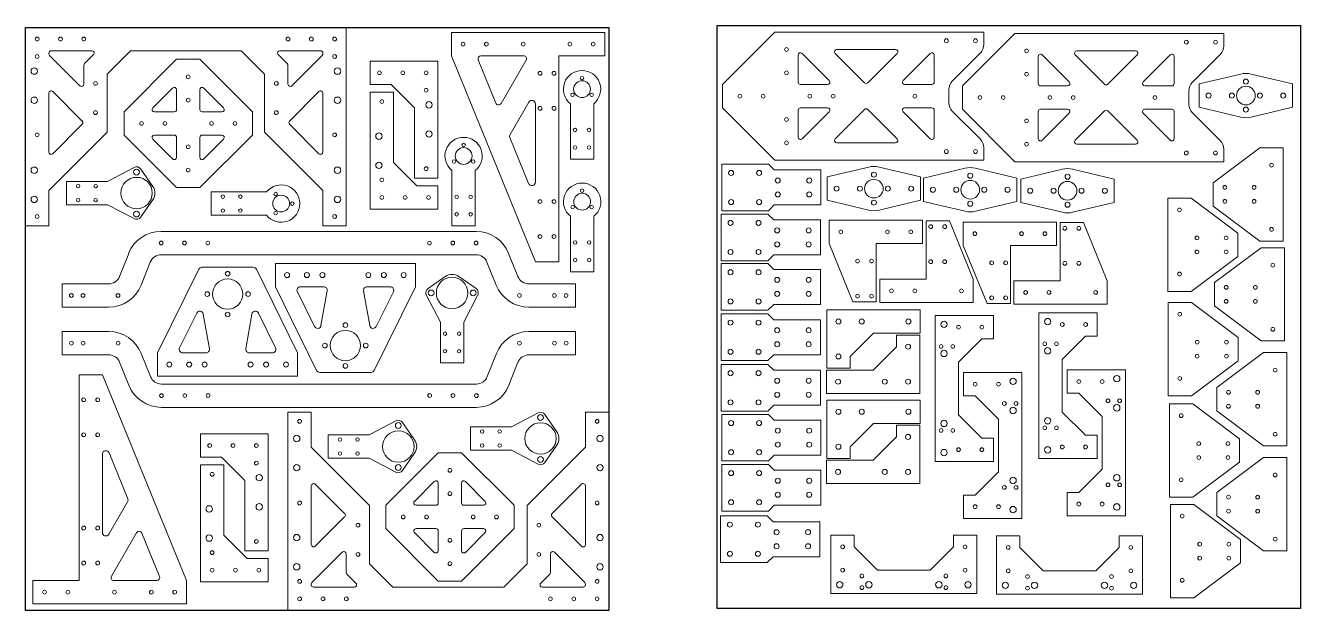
# Model space of a CAD drawing. Header units: millimetres. Extents: x 0 to 1093, y -500 to 670.
# Drawn here: x 0 to 1093, y -500 to 2 of the extents above; entities that cross this region are included whole.
import ezdxf

# ---------------------------------------------------------------- set-up
doc = ezdxf.new("R2010")
doc.units = ezdxf.units.MM

msp = doc.modelspace()

# ---------------------------------------------------------------- linework, layer by layer
at = {"color": 7, "linetype": 'Continuous', "lineweight": 0}
for p, q in [((0, 0), (0, -170.2)), ((275, 0), (0, 0)), ((275, -170.2), (275, 0)), ((496.7, -4.4), (365.1, -4.4)), ((365.1, -4.4), (365.1, -24.4)), ((496.7, -24.4), (496.7, -4.4)), ((642.4, -4), (597.4, -49)), ((821.5, -4), (642.4, -4)), ((848.2, -5.2), (803.2, -50.2)), ((821.5, -14.8), (821.5, -4)), ((1027.3, -5.2), (848.2, -5.2)), ((1027.3, -16), (1027.3, -5.2)), ((56.9, -20), (22, -20)), ((70, -40), (90, -20)), ((90, -20), (185, -20)), ((185, -20), (205, -40)), ((253, -20), (218.1, -20)), ((745.9, -19), (695.6, -19)), ((951.6, -20.2), (901.3, -20.2)), ((20, -22), (20, -22.6)), ((20.6, -24), (46.6, -50)), ((50, -48.6), (50, -32.5)), ((50.6, -31.1), (58.3, -23.4)), ((129.5, -27.4), (84.5, -72.4)), ((149.5, -27.4), (129.5, -27.4)), ((194.5, -72.4), (149.5, -27.4)), ((216.7, -23.4), (224.4, -31.1)), ((225, -32.5), (225, -48.6)), ((228.4, -50), (254.4, -24)), ((255, -22.6), (255, -22)), ((295.4, -28.9), (295.4, -48.9)), ((353.4, -28.9), (295.4, -28.9)), ((353.4, -129.2), (353.4, -28.9)), ((365.1, -24.4), (437.1, -200.9)), ((388.1, -27.8), (403.2, -65)), ((427, -24.4), (390.4, -24.4)), ((407.7, -65.3), (429.1, -28.1)), ((457.1, -24.4), (496.7, -24.4)), ((457.1, -200.9), (457.1, -24.4)), ((662.4, -23.8), (662.4, -47)), ((689, -45.5), (665.9, -22.4)), ((694.1, -22.4), (719.3, -47.5)), ((722.1, -47.5), (747.3, -22.4)), ((775.6, -22.4), (752.4, -45.5)), ((779, -47), (779, -23.8)), ((794.5, -46), (818.6, -21.9)), ((868.2, -25), (868.2, -48.2)), ((894.8, -46.8), (871.6, -23.6)), ((899.9, -23.6), (925, -48.8)), ((927.9, -48.8), (953, -23.6)), ((981.3, -23.6), (958.1, -46.8)), ((984.7, -48.2), (984.7, -25)), ((1000.2, -47.3), (1024.3, -23.1)), ((70, -90), (70, -40)), ((205, -40), (205, -90)), ((1006.2, -48.5), (1041.8, -40)), ((1086.2, -48.5), (1050.6, -40)), ((126.1, -52), (109.1, -69)), ((129.5, -70.4), (129.5, -53.5)), ((149.5, -53.5), (149.5, -70.4)), ((169.8, -69), (152.9, -52)), ((295.4, -48.9), (313.4, -48.9)), ((313.4, -48.9), (333.4, -68.9)), ((597.4, -49), (597.4, -69)), ((664.4, -49), (687.6, -49)), ((753.8, -49), (777, -49)), ((791.5, -64.8), (791.5, -53.1)), ((803.2, -50.2), (803.2, -70.2)), ((870.2, -50.2), (893.3, -50.2)), ((959.6, -50.2), (982.7, -50.2)), ((997.3, -66), (997.3, -54.3)), ((1006.2, -48.5), (1006.2, -68.5)), ((1086.2, -48.5), (1086.2, -68.5)), ((20, -56.5), (20, -106.9)), ((48.6, -80.3), (23.4, -55.1)), ((251.6, -55.1), (226.4, -80.3)), ((255, -106.9), (255, -56.5)), ((295.5, -55.6), (295.5, -155.8)), ((315.5, -55.6), (295.5, -55.6)), ((315.5, -115.8), (315.5, -55.6)), ((431.5, -64.1), (415.4, -91.9)), ((467.1, -65.5), (467.1, -113)), ((487.1, -113), (487.1, -65.5)), ((84.5, -72.4), (84.5, -92.4)), ((110.5, -72.4), (127.5, -72.4)), ((151.5, -72.4), (168.4, -72.4)), ((194.5, -92.4), (194.5, -72.4)), ((333.4, -68.9), (333.4, -129.2)), ((437.1, -132.6), (437.1, -65.6)), ((597.4, -69), (642.4, -114)), ((662.4, -71), (662.4, -94.1)), ((687.6, -69), (664.4, -69)), ((665.9, -95.5), (689, -72.4)), ((719.3, -70.4), (694.1, -95.5)), ((747.3, -95.5), (722.1, -70.4)), ((752.4, -72.4), (775.6, -95.5)), ((777, -69), (753.8, -69)), ((779, -94.1), (779, -71)), ((818.6, -96), (794.5, -71.9)), ((803.2, -70.2), (848.2, -115.2)), ((868.2, -72.2), (868.2, -95.4)), ((893.3, -70.2), (870.2, -70.2)), ((871.6, -96.8), (894.8, -73.6)), ((925, -71.6), (899.9, -96.8)), ((953, -96.8), (927.9, -71.6)), ((958.1, -73.6), (981.3, -96.8)), ((982.7, -70.2), (959.6, -70.2)), ((984.7, -95.4), (984.7, -72.2)), ((1024.3, -97.3), (1000.2, -73.1)), ((1006.2, -68.5), (1041.8, -77)), ((1086.2, -68.5), (1050.6, -77)), ((23.4, -108.3), (48.6, -83.1)), ((226.4, -83.1), (251.6, -108.3)), ((20, -140), (70, -90)), ((84.5, -92.4), (129.5, -137.4)), ((109.1, -95.8), (126.1, -112.8)), ((127.5, -92.4), (110.5, -92.4)), ((129.5, -111.4), (129.5, -94.4)), ((149.5, -137.4), (194.5, -92.4)), ((149.5, -94.4), (149.5, -111.4)), ((168.4, -92.4), (151.5, -92.4)), ((152.9, -112.8), (169.8, -95.8)), ((205, -90), (255, -140)), ((415.3, -94.5), (431.3, -133.8)), ((695.6, -99), (745.9, -99)), ((821.5, -114), (821.5, -103.1)), ((901.3, -100.2), (951.6, -100.2)), ((1018.2, -133.2), (1058.2, -103.2)), ((1027.3, -115.2), (1027.3, -104.3)), ((1058.2, -103.2), (1078.2, -103.2)), ((1078.2, -103.2), (1078.2, -183.2)), ((70.2, -132.1), (93.1, -120.1)), ((335.5, -135.8), (315.5, -115.8)), ((467.1, -113), (487.1, -113)), ((636.9, -117.3), (596.9, -117.3)), ((596.9, -117.3), (596.9, -157.3)), ((641.9, -122.3), (636.9, -117.3)), ((642.4, -114), (821.5, -114)), ((687.3, -128.3), (722.9, -119.8)), ((767.3, -128.3), (731.7, -119.8)), ((848.2, -115.2), (1027.3, -115.2)), ((109.2, -136.4), (98.9, -121.5)), ((333.4, -129.2), (353.4, -129.2)), ((365.6, -122.8), (365.6, -170.3)), ((385.6, -170.3), (385.6, -122.8)), ((681.9, -122.3), (641.9, -122.3)), ((681.9, -152.3), (681.9, -122.3)), ((687.3, -128.3), (687.3, -148.3)), ((767.3, -128.3), (767.3, -148.3)), ((769.9, -129.2), (805.5, -120.7)), ((769.9, -129.2), (769.9, -149.2)), ((849.9, -129.2), (814.3, -120.7)), ((849.9, -129.2), (849.9, -149.2)), ((853.3, -130.1), (888.9, -121.6)), ((853.3, -130.1), (853.3, -150.1)), ((933.3, -130.1), (897.7, -121.6)), ((933.3, -130.1), (933.3, -150.1)), ((20, -170.2), (20, -140)), ((35.2, -132.1), (35.2, -152.1)), ((35.2, -132.1), (70.2, -132.1)), ((129.5, -137.4), (149.5, -137.4)), ((206.7, -141.1), (159.2, -141.1)), ((159.2, -141.1), (159.2, -161.1)), ((255, -140), (255, -170.2)), ((353.5, -135.8), (335.5, -135.8)), ((353.5, -155.8), (353.5, -135.8)), ((1018.2, -153.2), (1018.2, -133.2)), ((35.2, -152.1), (70.2, -152.1)), ((70.2, -152.1), (93.1, -164)), ((109.2, -147.8), (98.9, -162.6)), ((636.9, -157.3), (641.9, -152.3)), ((641.9, -152.3), (681.9, -152.3)), ((687.3, -148.3), (722.9, -156.7)), ((767.3, -148.3), (731.7, -156.7)), ((769.9, -149.2), (805.5, -157.7)), ((849.9, -149.2), (814.3, -157.7)), ((853.3, -150.1), (888.9, -158.6)), ((933.3, -150.1), (897.7, -158.6)), ((979.3, -146.5), (999.3, -146.5)), ((979.3, -226.5), (979.3, -146.5)), ((999.3, -146.5), (1039.3, -176.5)), ((159.2, -161.1), (206.7, -161.1)), ((295.5, -155.8), (353.5, -155.8)), ((467.2, -162), (467.2, -209.5)), ((487.2, -209.5), (487.2, -162)), ((636.4, -160.1), (596.4, -160.1)), ((596.4, -160.1), (596.4, -200.1)), ((596.9, -157.3), (636.9, -157.3)), ((641.4, -165.1), (636.4, -160.1)), ((1058.2, -183.2), (1018.2, -153.2)), ((0, -170.2), (20, -170.2)), ((386.3, -174.9), (116.3, -174.9)), ((255, -170.2), (275, -170.2)), ((365.6, -170.3), (385.6, -170.3)), ((681.4, -165.1), (641.4, -165.1)), ((681.4, -195.1), (681.4, -165.1)), ((688.9, -165.4), (688.9, -185.4)), ((768.9, -165.4), (688.9, -165.4)), ((768.9, -185.4), (768.9, -165.4)), ((772, -165.9), (772, -215.9)), ((792, -165.9), (772, -165.9)), ((812.4, -215.9), (792, -165.9)), ((803.9, -166.9), (803.9, -186.9)), ((883.9, -166.9), (803.9, -166.9)), ((883.9, -186.9), (883.9, -166.9)), ((887, -167.3), (887, -217.3)), ((907, -167.3), (887, -167.3)), ((927.4, -217.3), (907, -167.3)), ((688.9, -185.4), (709.3, -235.4)), ((729.3, -185.4), (768.9, -185.4)), ((729.3, -235.4), (729.3, -185.4)), ((1039.3, -176.5), (1039.3, -196.5)), ((1078.2, -183.2), (1058.2, -183.2)), ((88.5, -193.8), (80.6, -213.6)), ((116.3, -194.9), (386.3, -194.9)), ((422.1, -213.6), (414.2, -193.8)), ((636.4, -200.1), (641.4, -195.1)), ((641.4, -195.1), (681.4, -195.1)), ((803.9, -186.9), (824.3, -236.9)), ((844.3, -186.9), (883.9, -186.9)), ((844.3, -236.9), (844.3, -186.9)), ((1039.3, -196.5), (999.3, -226.5)), ((1019.3, -218.9), (1059.3, -188.9)), ((1059.3, -188.9), (1079.3, -188.9)), ((1079.3, -188.9), (1079.3, -268.9)), ((99.1, -221), (107, -201.2)), ((148.6, -207.3), (113.3, -279.1)), ((195.3, -205.7), (151.3, -205.7)), ((233.3, -279.1), (198, -207.3)), ((214.2, -202.4), (214.2, -222.4)), ((334.2, -202.4), (214.2, -202.4)), ((334.2, -222.4), (334.2, -202.4)), ((395.6, -201.2), (403.5, -221)), ((437.1, -200.9), (457.1, -200.9)), ((596.4, -200.1), (636.4, -200.1)), ((636.4, -202.5), (596.4, -202.5)), ((596.4, -202.5), (596.4, -242.5)), ((641.4, -207.5), (636.4, -202.5)), ((681.4, -207.5), (641.4, -207.5)), ((681.4, -237.5), (681.4, -207.5)), ((359.9, -213.6), (345.1, -224)), ((371.4, -213.6), (386.2, -224)), ((467.2, -209.5), (487.2, -209.5)), ((732.4, -215.9), (732.4, -235.9)), ((772, -215.9), (732.4, -215.9)), ((812.4, -235.9), (812.4, -215.9)), ((847.4, -217.3), (847.4, -237.3)), ((887, -217.3), (847.4, -217.3)), ((927.4, -237.3), (927.4, -217.3)), ((71.3, -219.9), (31.3, -219.9)), ((31.3, -219.9), (31.3, -239.9)), ((214.2, -222.4), (249.5, -294.1)), ((233.1, -226.7), (247.7, -256.4)), ((255.6, -222.4), (235.7, -222.4)), ((253.3, -255.6), (258.6, -225.9)), ((289.8, -225.9), (295.1, -255.6)), ((312.7, -222.4), (292.8, -222.4)), ((298.9, -294.1), (334.2, -222.4)), ((300.7, -256.4), (315.4, -226.7)), ((471.4, -219.9), (431.4, -219.9)), ((471.4, -239.9), (471.4, -219.9)), ((999.3, -226.5), (979.3, -226.5)), ((1019.3, -238.9), (1019.3, -218.9)), ((31.3, -239.9), (71.3, -239.9)), ((355.7, -252.7), (343.7, -229.8)), ((375.7, -252.7), (387.6, -229.8)), ((431.4, -239.9), (471.4, -239.9)), ((636.4, -242.5), (641.4, -237.5)), ((641.4, -237.5), (681.4, -237.5)), ((709.3, -235.4), (729.3, -235.4)), ((732.4, -235.9), (812.4, -235.9)), ((824.3, -236.9), (844.3, -236.9)), ((847.4, -237.3), (927.4, -237.3)), ((979.5, -236), (999.5, -236)), ((979.5, -316), (979.5, -236)), ((999.5, -236), (1039.5, -266)), ((1059.3, -268.9), (1019.3, -238.9)), ((146.8, -245), (132.1, -274.7)), ((157.7, -275.6), (152.4, -245.8)), ((194.1, -245.8), (188.9, -275.6)), ((214.4, -274.7), (199.8, -245)), ((596.4, -242.5), (636.4, -242.5)), ((636.4, -245.7), (596.4, -245.7)), ((596.4, -245.7), (596.4, -285.7)), ((641.4, -250.7), (636.4, -245.7)), ((681.4, -250.7), (641.4, -250.7)), ((681.4, -280.7), (681.4, -250.7)), ((686.9, -242.2), (686.9, -292.2)), ((766.9, -242.2), (686.9, -242.2)), ((766.9, -262.2), (766.9, -242.2)), ((779.9, -247.1), (779.9, -372.1)), ((829.9, -247.1), (779.9, -247.1)), ((829.9, -267.1), (829.9, -247.1)), ((868.8, -244.8), (868.8, -369.8)), ((918.8, -244.8), (868.8, -244.8)), ((918.8, -264.8), (918.8, -244.8)), ((31.4, -260.8), (31.4, -280.8)), ((71.4, -260.8), (31.4, -260.8)), ((355.7, -287.7), (355.7, -252.7)), ((375.7, -287.7), (375.7, -252.7)), ((471.5, -260.8), (431.5, -260.8)), ((471.5, -280.8), (471.5, -260.8)), ((706.9, -282.2), (726.9, -262.2)), ((726.9, -262.2), (766.9, -262.2)), ((746.6, -263.8), (746.6, -273.8)), ((766.6, -263.8), (746.6, -263.8)), ((766.6, -313.8), (766.6, -263.8)), ((799.9, -287.1), (819.9, -267.1)), ((819.9, -267.1), (829.9, -267.1)), ((888.8, -284.8), (908.8, -264.8)), ((908.8, -264.8), (918.8, -264.8)), ((1039.5, -266), (1039.5, -286)), ((1079.3, -268.9), (1059.3, -268.9)), ((31.4, -280.8), (71.4, -280.8)), ((107.2, -299.5), (99.3, -279.7)), ((113.3, -279.1), (113.3, -299.1)), ((134.8, -279.1), (154.7, -279.1)), ((191.9, -279.1), (211.7, -279.1)), ((233.3, -299.1), (233.3, -279.1)), ((403.7, -279.7), (395.8, -299.5)), ((431.5, -280.8), (471.5, -280.8)), ((636.4, -285.7), (641.4, -280.7)), ((641.4, -280.7), (681.4, -280.7)), ((706.9, -292.2), (706.9, -282.2)), ((746.6, -273.8), (726.6, -293.8)), ((1021.3, -308.9), (1061.3, -278.9)), ((1061.3, -278.9), (1081.3, -278.9)), ((1081.3, -278.9), (1081.3, -358.9)), ((80.7, -287.1), (88.6, -306.9)), ((355.7, -287.7), (375.7, -287.7)), ((414.3, -306.9), (422.2, -287.1)), ((596.4, -285.7), (636.4, -285.7)), ((636.4, -289), (596.4, -289)), ((596.4, -289), (596.4, -329)), ((641.4, -294), (636.4, -289)), ((681.4, -294), (641.4, -294)), ((681.4, -324), (681.4, -294)), ((726.6, -293.8), (686.6, -293.8)), ((686.6, -293.8), (686.6, -313.8)), ((686.9, -292.2), (706.9, -292.2)), ((799.9, -332.1), (799.9, -287.1)), ((888.8, -329.8), (888.8, -284.8)), ((893, -293.7), (893, -313.7)), ((943, -293.7), (893, -293.7)), ((943, -418.7), (943, -293.7)), ((1039.5, -286), (999.5, -316)), ((45.9, -297.8), (45.9, -474.3)), ((65.9, -297.8), (45.9, -297.8)), ((137.9, -474.3), (65.9, -297.8)), ((113.3, -299.1), (233.3, -299.1)), ((386.5, -305.8), (116.5, -305.8)), ((252.2, -295.8), (296.2, -295.8)), ((804.1, -296), (804.1, -316)), ((854.1, -296), (804.1, -296)), ((854.1, -421), (854.1, -296)), ((686.6, -313.8), (766.6, -313.8)), ((804.1, -316), (814.1, -316)), ((814.1, -316), (834.1, -336)), ((893, -313.7), (903, -313.7)), ((903, -313.7), (923, -333.7)), ((999.5, -316), (979.5, -316)), ((1021.3, -328.9), (1021.3, -308.9)), ((116.5, -325.8), (386.5, -325.8)), ((636.4, -329), (641.4, -324)), ((641.4, -324), (681.4, -324)), ((686.9, -319.6), (686.9, -369.6)), ((766.9, -319.6), (686.9, -319.6)), ((766.9, -339.6), (766.9, -319.6)), ((980.8, -322.9), (1000.8, -322.9)), ((980.8, -402.9), (980.8, -322.9)), ((1000.8, -322.9), (1040.8, -352.9)), ((225, -329.8), (225, -500)), ((245, -329.8), (225, -329.8)), ((245, -360), (245, -329.8)), ((294.6, -349.4), (317.5, -337.4)), ((416.5, -342.5), (439.4, -330.5)), ((455.6, -346.8), (445.2, -331.9)), ((480, -329.8), (480, -360)), ((500, -329.8), (480, -329.8)), ((500, -500), (500, -329.8)), ((596.4, -329), (636.4, -329)), ((636.9, -331.8), (596.9, -331.8)), ((596.9, -331.8), (596.9, -371.8)), ((641.9, -336.8), (636.9, -331.8)), ((681.9, -336.8), (641.9, -336.8)), ((681.9, -366.8), (681.9, -336.8)), ((819.9, -352.1), (799.9, -332.1)), ((834.1, -336), (834.1, -381)), ((908.8, -349.8), (888.8, -329.8)), ((923, -333.7), (923, -378.7)), ((1061.3, -358.9), (1021.3, -328.9)), ((149.9, -348.6), (149.9, -368.6)), ((207.9, -348.6), (149.9, -348.6)), ((207.9, -448.8), (207.9, -348.6)), ((259.6, -349.4), (259.6, -369.4)), ((259.6, -349.4), (294.6, -349.4)), ((333.6, -353.7), (323.3, -338.9)), ((381.5, -342.5), (381.5, -362.5)), ((381.5, -342.5), (416.5, -342.5)), ((706.9, -359.6), (726.9, -339.6)), ((726.9, -339.6), (766.9, -339.6)), ((746.6, -341.2), (746.6, -351.2)), ((766.6, -341.2), (746.6, -341.2)), ((766.6, -391.2), (766.6, -341.2)), ((295, -410), (245, -360)), ((480, -360), (430, -410)), ((455.6, -358.2), (445.2, -373)), ((706.9, -369.6), (706.9, -359.6)), ((746.6, -351.2), (726.6, -371.2)), ((829.9, -352.1), (819.9, -352.1)), ((829.9, -372.1), (829.9, -352.1)), ((918.8, -349.8), (908.8, -349.8)), ((918.8, -369.8), (918.8, -349.8)), ((1040.8, -352.9), (1040.8, -372.9)), ((1081.3, -358.9), (1061.3, -358.9)), ((65.9, -366), (65.9, -433.1)), ((87.7, -404.2), (71.6, -364.9)), ((149.9, -368.6), (167.9, -368.6)), ((167.9, -368.6), (187.9, -388.6)), ((259.6, -369.4), (294.6, -369.4)), ((294.6, -369.4), (317.5, -381.4)), ((353.8, -364.8), (308.8, -409.8)), ((333.6, -365.1), (323.3, -380)), ((373.8, -364.8), (353.8, -364.8)), ((418.8, -409.8), (373.8, -364.8)), ((381.5, -362.5), (416.5, -362.5)), ((416.5, -362.5), (439.4, -374.5)), ((636.9, -371.8), (641.9, -366.8)), ((641.9, -366.8), (681.9, -366.8)), ((726.6, -371.2), (686.6, -371.2)), ((686.6, -371.2), (686.6, -391.2)), ((686.9, -369.6), (706.9, -369.6)), ((868.8, -369.8), (918.8, -369.8)), ((1021.3, -398.8), (1061.3, -368.8)), ((1061.3, -368.8), (1081.3, -368.8)), ((1081.3, -368.8), (1081.3, -448.8)), ((150, -375.2), (150, -475.4)), ((170, -375.2), (150, -375.2)), ((170, -435.4), (170, -375.2)), ((596.9, -371.8), (636.9, -371.8)), ((636.9, -374.7), (596.9, -374.7)), ((596.9, -374.7), (596.9, -414.7)), ((641.9, -379.7), (636.9, -374.7)), ((681.9, -379.7), (641.9, -379.7)), ((681.9, -409.7), (681.9, -379.7)), ((779.9, -372.1), (829.9, -372.1)), ((834.1, -381), (814.1, -401)), ((923, -378.7), (903, -398.7)), ((1040.8, -372.9), (1000.8, -402.9)), ((187.9, -388.6), (187.9, -448.8)), ((245, -393.1), (245, -443.5)), ((273.6, -416.9), (248.4, -391.7)), ((350.4, -389.4), (333.4, -406.4)), ((353.8, -407.8), (353.8, -390.8)), ((373.8, -390.8), (373.8, -407.8)), ((394.1, -406.4), (377.2, -389.4)), ((476.6, -391.7), (451.4, -416.9)), ((480, -443.5), (480, -393.1)), ((686.6, -391.2), (766.6, -391.2)), ((804.1, -401), (804.1, -421)), ((814.1, -401), (804.1, -401)), ((893, -398.7), (893, -418.7)), ((903, -398.7), (893, -398.7)), ((1000.8, -402.9), (980.8, -402.9)), ((1021.3, -418.8), (1021.3, -398.8)), ((71.5, -434.6), (87.5, -406.8)), ((295, -460), (295, -410)), ((308.8, -409.8), (308.8, -429.8)), ((334.8, -409.8), (351.8, -409.8)), ((375.8, -409.8), (392.7, -409.8)), ((418.8, -429.8), (418.8, -409.8)), ((430, -410), (430, -460)), ((596.9, -414.7), (636.9, -414.7)), ((636.9, -414.7), (641.9, -409.7)), ((641.9, -409.7), (681.9, -409.7)), ((981.6, -409.1), (1001.6, -409.1)), ((981.6, -489.1), (981.6, -409.1)), ((1001.6, -409.1), (1041.6, -439.1)), ((248.4, -444.9), (273.6, -419.7)), ((451.4, -419.7), (476.6, -444.9)), ((635.9, -418.9), (595.9, -418.9)), ((595.9, -418.9), (595.9, -458.9)), ((640.9, -423.9), (635.9, -418.9)), ((680.9, -423.9), (640.9, -423.9)), ((680.9, -453.9), (680.9, -423.9)), ((804.1, -421), (854.1, -421)), ((893, -418.7), (943, -418.7)), ((1061.3, -448.8), (1021.3, -418.8)), ((95.2, -433.4), (73.8, -470.5)), ((114.9, -470.8), (99.7, -433.7)), ((190, -455.4), (170, -435.4)), ((308.8, -429.8), (353.8, -474.8)), ((333.4, -433.2), (350.4, -450.2)), ((351.8, -429.8), (334.8, -429.8)), ((353.8, -448.7), (353.8, -431.8)), ((373.8, -474.8), (418.8, -429.8)), ((373.8, -431.8), (373.8, -448.7)), ((392.7, -429.8), (375.8, -429.8)), ((377.2, -450.2), (394.1, -433.2)), ((710.5, -435.4), (690.5, -435.4)), ((690.5, -435.4), (690.5, -485.4)), ((710.5, -445.4), (710.5, -435.4)), ((795.5, -435.4), (795.5, -445.4)), ((815.5, -435.4), (795.5, -435.4)), ((815.5, -485.4), (815.5, -435.4)), ((852.5, -435.9), (832.5, -435.9)), ((832.5, -435.9), (832.5, -485.9)), ((852.5, -445.9), (852.5, -435.9)), ((937.5, -435.9), (937.5, -445.9)), ((957.5, -435.9), (937.5, -435.9)), ((957.5, -485.9), (957.5, -435.9)), ((730.5, -465.4), (710.5, -445.4)), ((795.5, -445.4), (775.5, -465.4)), ((872.5, -465.9), (852.5, -445.9)), ((937.5, -445.9), (917.5, -465.9)), ((1041.6, -439.1), (1041.6, -459.1)), ((187.9, -448.8), (207.9, -448.8)), ((208, -455.4), (190, -455.4)), ((208, -475.4), (208, -455.4)), ((271.6, -450), (245.6, -476)), ((275, -467.5), (275, -451.4)), ((450, -451.4), (450, -467.5)), ((479.4, -476), (453.4, -450)), ((595.9, -458.9), (635.9, -458.9)), ((635.9, -458.9), (640.9, -453.9)), ((640.9, -453.9), (680.9, -453.9)), ((1041.6, -459.1), (1001.6, -489.1)), ((1081.3, -448.8), (1061.3, -448.8)), ((283.3, -476.6), (275.6, -468.9)), ((315, -480), (295, -460)), ((430, -460), (410, -480)), ((449.4, -468.9), (441.7, -476.6)), ((775.5, -465.4), (730.5, -465.4)), ((917.5, -465.9), (872.5, -465.9)), ((6.3, -474.3), (6.3, -494.3)), ((45.9, -474.3), (6.3, -474.3)), ((75.9, -474.3), (112.6, -474.3)), ((137.9, -494.3), (137.9, -474.3)), ((150, -475.4), (208, -475.4)), ((245, -477.4), (245, -478)), ((247, -480), (281.9, -480)), ((410, -480), (315, -480)), ((353.8, -474.8), (373.8, -474.8)), ((443.1, -480), (478, -480)), ((480, -478), (480, -477.4)), ((690.5, -485.4), (815.5, -485.4)), ((832.5, -485.9), (957.5, -485.9)), ((1001.6, -489.1), (981.6, -489.1)), ((6.3, -494.3), (137.9, -494.3)), ((225, -500), (500, -500))]:
    msp.add_line(p, q, dxfattribs=at)
for points in [[(0, 0), (500, 0), (500, -500), (0, -500)], [(593, 1.6), (1093, 1.6), (1093, -498.4), (593, -498.4)]]:
    msp.add_lwpolyline(points, close=True)
for centre, radius in [((10, -10), 1.6), ((30, -10), 1.6), ((50, -10), 1.6), ((225, -10), 1.6), ((245, -10), 1.6), ((265, -10), 1.6), ((789.4, -11.5), 1.65), ((814.4, -11.5), 1.65), ((375.1, -14.4), 1.6), ((395.1, -14.4), 1.6), ((426.7, -14.4), 1.6), ((466.7, -14.4), 1.6), ((486.7, -14.4), 1.6), ((652.4, -19), 1.6), ((858.2, -20.2), 1.6), ((995.1, -12.7), 1.65), ((1020.1, -12.7), 1.65), ((10, -25), 1.6), ((265, -25), 1.6), ((7.5, -37.5), 2.75), ((139.5, -42.4), 1.6), ((267.5, -37.5), 2.75), ((303.4, -38.9), 1.6), ((323.4, -38.9), 1.6), ((343.4, -38.9), 1.6), ((441.1, -39.4), 1.6), ((453.1, -39.4), 1.6), ((477.1, -43.5), 1.5), ((652.4, -39), 1.6), ((858.2, -40.2), 1.6), ((60, -48.1), 1.6), ((215, -48.1), 1.6), ((343.4, -53.9), 1.6), ((477.1, -53), 7.2), ((1046.2, -58.5), 8), ((1046.2, -46.5), 2.15), ((7.5, -62.5), 2.75), ((139.5, -62.4), 1.6), ((267.5, -62.5), 2.75), ((305.5, -63.6), 1.6), ((345.9, -66.4), 2.75), ((468.9, -57.8), 1.5), ((485.3, -57.8), 1.5), ((612.4, -59), 1.6), ((632.4, -59), 1.6), ((672.4, -59), 1.6), ((692.4, -59), 1.6), ((762.4, -59), 1.6), ((818.2, -60.2), 1.6), ((838.2, -60.2), 1.6), ((878.2, -60.2), 1.6), ((898.2, -60.2), 1.6), ((968.2, -60.2), 1.6), ((1014.2, -58.5), 2.15), ((1034.2, -58.5), 2.15), ((1058.2, -58.5), 2.15), ((1078.2, -58.5), 2.15), ((60, -73.1), 1.6), ((215, -73.1), 1.6), ((441.1, -69.4), 1.6), ((453.1, -69.4), 1.6), ((1046.2, -70.5), 2.15), ((99.5, -82.4), 1.6), ((119.5, -82.4), 1.6), ((159.5, -82.4), 1.6), ((179.5, -82.4), 1.6), ((471.1, -88), 1.5), ((483.1, -88), 1.5), ((652.4, -79), 1.6), ((858.2, -80.2), 1.6), ((10, -92.2), 1.6), ((265, -92.2), 1.6), ((303, -93.3), 2.75), ((345.9, -91.4), 2.75), ((652.4, -99), 1.6), ((139.5, -102.4), 1.6), ((375.6, -110.3), 7.2), ((375.6, -100.8), 1.5), ((471.1, -103), 1.5), ((483.1, -103), 1.5), ((789.4, -106.5), 1.65), ((814.4, -106.5), 1.65), ((858.2, -100.2), 1.6), ((995.1, -107.7), 1.65), ((1020.1, -107.7), 1.65), ((7.5, -122.5), 2.75), ((267.5, -122.5), 2.75), ((303, -118.3), 2.75), ((343.4, -121.2), 1.6), ((367.4, -115), 1.5), ((383.8, -115), 1.5), ((1068.2, -118.2), 1.6), ((95.2, -142.1), 13.5), ((95.2, -124.1), 2.5), ((139.5, -122.4), 1.6), ((305.5, -130.8), 1.6), ((604.9, -124.8), 2.15), ((628.9, -124.8), 2.15), ((644.9, -131.3), 2.15), ((671.9, -131.3), 2.15), ((727.3, -138.3), 8), ((727.3, -126.3), 2.15), ((809.9, -127.2), 2.15), ((893.3, -128.1), 2.15), ((45.2, -136.1), 1.5), ((60.2, -136.1), 1.5), ((214.5, -142.9), 1.5), ((477.2, -140), 1.5), ((644.9, -143.3), 2.15), ((671.9, -143.3), 2.15), ((695.3, -138.3), 2.15), ((715.3, -138.3), 2.15), ((739.3, -138.3), 2.15), ((759.3, -138.3), 2.15), ((777.9, -139.2), 2.15), ((797.9, -139.2), 2.15), ((809.9, -139.2), 8), ((821.9, -139.2), 2.15), ((841.9, -139.2), 2.15), ((861.3, -140.1), 2.15), ((881.3, -140.1), 2.15), ((893.3, -140.1), 8), ((905.3, -140.1), 2.15), ((925.3, -140.1), 2.15), ((1028.2, -137.2), 1.6), ((1053.2, -137.2), 1.6), ((7.5, -147.5), 2.75), ((45.2, -148.1), 1.5), ((60.2, -148.1), 1.5), ((169.2, -145.1), 1.5), ((184.2, -145.1), 1.5), ((219.2, -151.1), 7.2), ((228.7, -151.1), 1.5), ((267.5, -147.5), 2.75), ((305.5, -145.8), 1.6), ((325.5, -145.8), 1.6), ((345.5, -145.8), 1.6), ((369.6, -145.3), 1.5), ((381.6, -145.3), 1.5), ((441.1, -149.4), 1.6), ((453.1, -149.4), 1.6), ((469, -154.2), 1.5), ((477.2, -149.5), 7.2), ((485.4, -154.2), 1.5), ((604.9, -149.8), 2.15), ((628.9, -149.8), 2.15), ((727.3, -150.3), 2.15), ((809.9, -151.2), 2.15), ((893.3, -152.1), 2.15), ((1028.2, -149.2), 1.6), ((1053.2, -149.2), 1.6), ((10, -162.2), 1.6), ((95.2, -160.1), 2.5), ((169.2, -157.1), 1.5), ((184.2, -157.1), 1.5), ((214.5, -159.3), 1.5), ((265, -162.2), 1.6), ((369.6, -160.3), 1.5), ((381.6, -160.3), 1.5), ((989.3, -156.5), 1.6), ((604.4, -167.6), 2.15), ((628.4, -167.6), 2.15), ((644.4, -174.1), 2.15), ((671.4, -174.1), 2.15), ((698.9, -175.4), 1.6), ((738.9, -175.4), 1.6), ((758.9, -175.4), 1.6), ((776, -170.9), 1.6), ((788, -170.9), 1.6), ((891, -172.3), 1.6), ((903, -172.3), 1.6), ((1068.2, -173.2), 1.6), ((116.3, -184.9), 1.6), ((136.3, -184.9), 1.6), ((156.3, -185), 1.6), ((346.3, -185), 1.6), ((366.3, -184.9), 1.6), ((386.3, -184.9), 1.6), ((441.1, -179.4), 1.6), ((453.1, -179.4), 1.6), ((471.2, -184.5), 1.5), ((483.2, -184.5), 1.5), ((644.4, -186.1), 2.15), ((671.4, -186.1), 2.15), ((813.9, -176.9), 1.6), ((853.9, -176.9), 1.6), ((873.9, -176.9), 1.6), ((1004.3, -180.5), 1.6), ((1029.3, -180.5), 1.6), ((604.4, -192.6), 2.15), ((628.4, -192.6), 2.15), ((1004.3, -192.5), 1.6), ((1029.3, -192.5), 1.6), ((471.2, -199.5), 1.5), ((483.2, -199.5), 1.5), ((713.3, -200.4), 1.6), ((725.3, -200.4), 1.6), ((776, -200.9), 1.6), ((788, -200.9), 1.6), ((828.3, -201.9), 1.6), ((840.3, -201.9), 1.6), ((891, -202.3), 1.6), ((903, -202.3), 1.6), ((1069.3, -203.9), 1.6), ((173.3, -228.7), 13), ((173.3, -211.2), 2), ((224.2, -212.4), 2.15), ((241.2, -212.4), 2.15), ((254.5, -212.4), 2.15), ((293.9, -212.4), 2.15), ((307.2, -212.4), 2.15), ((324.2, -212.4), 2.15), ((365.7, -227.7), 13.5), ((604.4, -210), 2.15), ((628.4, -210), 2.15), ((644.4, -216.5), 2.15), ((671.4, -216.5), 2.15), ((989.3, -211.5), 1.6), ((39.3, -229.9), 1.6), ((49.3, -229.9), 1.6), ((79.3, -229.9), 1.6), ((155.8, -228.7), 2), ((190.8, -228.7), 2), ((347.7, -227.7), 2.5), ((383.7, -227.7), 2.5), ((423.4, -229.9), 1.6), ((453.4, -229.9), 1.6), ((463.4, -229.9), 1.6), ((644.4, -228.5), 2.15), ((671.4, -228.5), 2.15), ((713.3, -230.4), 1.6), ((725.3, -230.4), 1.6), ((742.4, -225.9), 1.6), ((762.4, -225.9), 1.6), ((802.4, -225.9), 1.6), ((857.4, -227.3), 1.6), ((877.4, -227.3), 1.6), ((917.4, -227.3), 1.6), ((1029.3, -222.9), 1.6), ((1054.3, -222.9), 1.6), ((604.4, -235), 2.15), ((628.4, -235), 2.15), ((828.3, -231.9), 1.6), ((840.3, -231.9), 1.6), ((1029.3, -234.9), 1.6), ((1054.3, -234.9), 1.6), ((173.3, -246.2), 2), ((604.4, -253.2), 2.15), ((628.4, -253.2), 2.15), ((696.9, -252.2), 2.15), ((716.9, -252.2), 2.15), ((756.9, -252.2), 2.15), ((876.3, -252.3), 2.75), ((989.5, -246), 1.6), ((274.2, -272.8), 13), ((274.2, -255.3), 2), ((359.7, -262.7), 1.5), ((371.7, -262.7), 1.5), ((644.4, -259.7), 2.15), ((671.4, -259.7), 2.15), ((787.4, -254.6), 2.75), ((799.9, -257.1), 1.6), ((819.9, -257.1), 1.6), ((888.8, -254.8), 1.6), ((908.8, -254.8), 1.6), ((1069.3, -258.9), 1.6), ((39.4, -270.8), 1.6), ((49.4, -270.8), 1.6), ((79.4, -270.8), 1.6), ((256.7, -272.8), 2), ((291.7, -272.8), 2), ((423.5, -270.8), 1.6), ((453.5, -270.8), 1.6), ((463.5, -270.8), 1.6), ((644.4, -271.7), 2.15), ((671.4, -271.7), 2.15), ((756.6, -273.8), 2.15), ((784.9, -273.6), 1.6), ((794.9, -273.6), 1.6), ((873.8, -271.3), 1.6), ((883.8, -271.3), 1.6), ((1004.5, -270), 1.6), ((1029.5, -270), 1.6), ((359.7, -277.7), 1.5), ((371.7, -277.7), 1.5), ((604.4, -278.2), 2.15), ((628.4, -278.2), 2.15), ((696.9, -282.2), 2.15), ((787.4, -279.6), 2.75), ((876.3, -277.3), 2.75), ((1004.5, -282), 1.6), ((1029.5, -282), 1.6), ((123.3, -289.1), 2.15), ((140.3, -289.1), 2.15), ((153.6, -289.1), 2.15), ((193, -289.1), 2.15), ((206.3, -289.1), 2.15), ((223.3, -289.1), 2.15), ((274.2, -290.3), 2), ((604.4, -296.5), 2.15), ((628.4, -296.5), 2.15), ((1071.3, -293.9), 1.6), ((644.4, -303), 2.15), ((671.4, -303), 2.15), ((696.6, -303.8), 2.15), ((736.6, -303.8), 2.15), ((756.6, -303.8), 2.15), ((814.1, -306), 1.6), ((834.1, -306), 1.6), ((846.6, -303.5), 2.75), ((903, -303.7), 1.6), ((923, -303.7), 1.6), ((935.5, -301.2), 2.75), ((989.5, -301), 1.6), ((116.5, -315.8), 1.6), ((136.5, -315.7), 1.6), ((156.5, -315.7), 1.6), ((346.5, -315.7), 1.6), ((366.5, -315.7), 1.6), ((386.5, -315.8), 1.6), ((644.4, -315), 2.15), ((671.4, -315), 2.15), ((1031.3, -312.9), 1.6), ((1056.3, -312.9), 1.6), ((49.9, -319.3), 1.6), ((61.9, -319.3), 1.6), ((604.4, -321.5), 2.15), ((628.4, -321.5), 2.15), ((696.9, -329.6), 2.15), ((716.9, -329.6), 2.15), ((756.9, -329.6), 2.15), ((839.1, -322.5), 1.6), ((846.6, -328.5), 2.75), ((849.1, -322.5), 1.6), ((928, -320.2), 1.6), ((935.5, -326.2), 2.75), ((938, -320.2), 1.6), ((1031.3, -324.9), 1.6), ((1056.3, -324.9), 1.6), ((235, -337.8), 1.6), ((441.5, -334.5), 2.5), ((490, -337.8), 1.6), ((604.9, -339.3), 2.15), ((628.9, -339.3), 2.15), ((787.4, -339.6), 2.75), ((876.3, -337.3), 2.75), ((990.8, -332.9), 1.6), ((49.9, -349.3), 1.6), ((61.9, -349.3), 1.6), ((232.5, -352.5), 2.75), ((319.6, -359.4), 13.5), ((319.6, -341.4), 2.5), ((391.5, -346.5), 1.5), ((406.5, -346.5), 1.5), ((441.5, -352.5), 13.5), ((492.5, -352.5), 2.75), ((644.9, -345.8), 2.15), ((671.9, -345.8), 2.15), ((756.6, -351.2), 2.15), ((784.9, -345.6), 1.6), ((794.9, -345.6), 1.6), ((873.8, -343.3), 1.6), ((883.8, -343.3), 1.6), ((1071.3, -348.9), 1.6), ((157.9, -358.6), 1.6), ((177.9, -358.6), 1.6), ((197.9, -358.6), 1.6), ((269.6, -353.4), 1.5), ((284.6, -353.4), 1.5), ((391.5, -358.5), 1.5), ((406.5, -358.5), 1.5), ((644.9, -357.8), 2.15), ((671.9, -357.8), 2.15), ((696.9, -359.6), 2.15), ((799.9, -362.1), 1.6), ((819.9, -362.1), 1.6), ((876.3, -362.3), 2.75), ((888.8, -359.8), 1.6), ((908.8, -359.8), 1.6), ((1005.8, -356.9), 1.6), ((1030.8, -356.9), 1.6), ((269.6, -365.4), 1.5), ((284.6, -365.4), 1.5), ((441.5, -370.5), 2.5), ((604.9, -364.3), 2.15), ((628.9, -364.3), 2.15), ((787.4, -364.6), 2.75), ((1005.8, -368.9), 1.6), ((1030.8, -368.9), 1.6), ((160, -383.2), 1.6), ((197.9, -373.6), 1.6), ((232.5, -377.5), 2.75), ((319.6, -377.4), 2.5), ((363.8, -379.8), 1.6), ((492.5, -377.5), 2.75), ((604.9, -382.2), 2.15), ((628.9, -382.2), 2.15), ((696.6, -381.2), 2.15), ((736.6, -381.2), 2.15), ((756.6, -381.2), 2.15), ((1071.3, -383.8), 1.6), ((200.4, -386.1), 2.75), ((644.9, -388.7), 2.15), ((671.9, -388.7), 2.15), ((839.1, -394.5), 1.6), ((846.6, -388.5), 2.75), ((849.1, -394.5), 1.6), ((928, -392.2), 1.6), ((935.5, -386.2), 2.75), ((938, -392.2), 1.6), ((990.8, -387.9), 1.6), ((363.8, -399.8), 1.6), ((644.9, -400.7), 2.15), ((671.9, -400.7), 2.15), ((1031.3, -402.8), 1.6), ((1056.3, -402.8), 1.6), ((157.5, -412.9), 2.75), ((200.4, -411.1), 2.75), ((235, -407.8), 1.6), ((490, -407.8), 1.6), ((604.9, -407.2), 2.15), ((628.9, -407.2), 2.15), ((814.1, -411), 1.6), ((834.1, -411), 1.6), ((846.6, -413.5), 2.75), ((903, -408.7), 1.6), ((923, -408.7), 1.6), ((935.5, -411.2), 2.75), ((1031.3, -414.8), 1.6), ((1056.3, -414.8), 1.6), ((285, -426.9), 1.6), ((323.8, -419.8), 1.6), ((343.8, -419.8), 1.6), ((383.8, -419.8), 1.6), ((403.8, -419.8), 1.6), ((440, -426.9), 1.6), ((603.9, -426.4), 2.15), ((627.9, -426.4), 2.15), ((991.6, -419.1), 1.6), ((49.9, -429.3), 1.6), ((61.9, -429.3), 1.6), ((157.5, -437.9), 2.75), ((232.5, -437.5), 2.75), ((492.5, -437.5), 2.75), ((643.9, -432.9), 2.15), ((670.9, -432.9), 2.15), ((197.9, -440.8), 1.6), ((363.8, -439.8), 1.6), ((643.9, -444.9), 2.15), ((670.9, -444.9), 2.15), ((700.5, -445.4), 1.6), ((805.5, -445.4), 1.6), ((842.5, -445.9), 1.6), ((947.5, -445.9), 1.6), ((1006.6, -443.1), 1.6), ((1031.6, -443.1), 1.6), ((1071.3, -438.8), 1.6), ((49.9, -459.3), 1.6), ((61.9, -459.3), 1.6), ((160, -450.4), 1.6), ((285, -451.9), 1.6), ((363.8, -459.8), 1.6), ((440, -451.9), 1.6), ((603.9, -451.4), 2.15), ((627.9, -451.4), 2.15), ((1006.6, -455.1), 1.6), ((1031.6, -455.1), 1.6), ((160, -465.4), 1.6), ((180, -465.4), 1.6), ((200, -465.4), 1.6), ((232.5, -462.5), 2.75), ((492.5, -462.5), 2.75), ((700.5, -465.4), 1.6), ((717, -470.4), 1.6), ((789, -470.4), 1.6), ((805.5, -465.4), 1.6), ((842.5, -465.9), 1.6), ((859, -470.9), 1.6), ((931, -470.9), 1.6), ((947.5, -465.9), 1.6), ((235, -475), 1.6), ((490, -475), 1.6), ((698, -477.9), 2.75), ((717, -480.4), 1.6), ((723, -477.9), 2.75), ((783, -477.9), 2.75), ((789, -480.4), 1.6), ((808, -477.9), 2.75), ((840, -478.4), 2.75), ((859, -480.9), 1.6), ((865, -478.4), 2.75), ((925, -478.4), 2.75), ((931, -480.9), 1.6), ((950, -478.4), 2.75), ((991.6, -474.1), 1.6), ((16.3, -484.3), 1.6), ((36.3, -484.3), 1.6), ((76.3, -484.3), 1.6), ((107.9, -484.3), 1.6), ((127.9, -484.3), 1.6), ((235, -490), 1.6), ((255, -490), 1.6), ((275, -490), 1.6), ((450, -490), 1.6), ((470, -490), 1.6), ((490, -490), 1.6)]:
    msp.add_circle(centre, radius, dxfattribs=at)
for centre, radius, start, end in [((22, -22), 2, 90, 180), ((56.9, -22), 2, 315, 90), ((218.1, -22), 2, 90, 225), ((253, -22), 2, 0, 90), ((664.4, -23.8), 2, 45, 180), ((695.6, -21), 2, 90, 225), ((745.9, -21), 2, 315, 90), ((777, -23.8), 2, 0, 135), ((811.5, -14.8), 10, 315, 0), ((901.3, -22.2), 2, 90, 225), ((951.6, -22.2), 2, 315, 90), ((1017.3, -16), 10, 315, 0), ((22, -22.6), 2, 180, 225), ((52, -32.5), 2, 135, 180), ((223, -32.5), 2, 0, 45), ((253, -22.6), 2, 315, 0), ((390.4, -26.9), 2.49, 90, 202.1955), ((427, -26.9), 2.49, 330, 90), ((870.2, -25), 2, 45, 180), ((982.7, -25), 2, 0, 135), ((477.1, -53), 16, 308.6822, 231.3178), ((1046.2, -58.5), 19, 76.5964, 103.4036), ((22, -56.5), 2, 45, 180), ((48, -48.6), 2, 225, 0), ((127.5, -53.5), 2, 360, 135), ((151.5, -53.5), 2, 45, 180), ((227, -48.6), 2, 180, 315), ((253, -56.5), 2, 0, 135), ((664.4, -47), 2, 180, 270), ((687.6, -47), 2, 270, 45), ((720.7, -46.1), 2, 225, 315), ((753.8, -47), 2, 135, 270), ((777, -47), 2, 270, 0), ((801.5, -53.1), 10, 135, 180), ((870.2, -48.2), 2, 180, 270), ((893.3, -48.2), 2, 270, 45), ((926.4, -47.4), 2, 225, 315), ((959.6, -48.2), 2, 135, 270), ((982.7, -48.2), 2, 270, 0), ((1007.3, -54.3), 10, 135, 180), ((405.5, -64), 2.49, 202.1955, 330), ((434.1, -65.6), 3, 0, 150), ((801.5, -64.8), 10, 180, 225), ((110.5, -70.4), 2, 135, 270), ((127.5, -70.4), 2, 270, 0), ((151.5, -70.4), 2, 180, 270), ((168.4, -70.4), 2, 270, 45), ((664.4, -71), 2, 90, 180), ((687.6, -71), 2, 315, 90), ((720.7, -71.8), 2, 45, 135), ((753.8, -71), 2, 90, 225), ((777, -71), 2, 0, 90), ((870.2, -72.2), 2, 90, 180), ((893.3, -72.2), 2, 315, 90), ((926.4, -73), 2, 45, 135), ((959.6, -72.2), 2, 90, 225), ((982.7, -72.2), 2, 0, 90), ((1007.3, -66), 10, 180, 225), ((47.2, -81.7), 2, 315, 45), ((227.8, -81.7), 2, 135, 225), ((1046.2, -58.5), 19, 256.5964, 283.4036), ((110.5, -94.4), 2, 90, 225), ((127.5, -94.4), 2, 0, 90), ((151.5, -94.4), 2, 90, 180), ((168.4, -94.4), 2, 315, 90), ((375.6, -110.3), 16, 308.6822, 231.3178), ((418, -93.4), 3, 150, 202.1955), ((664.4, -94.1), 2, 180, 315), ((695.6, -97), 2, 135, 270), ((745.9, -97), 2, 270, 45), ((777, -94.1), 2, 225, 0), ((811.5, -103.1), 10, 360, 45), ((870.2, -95.4), 2, 180, 315), ((901.3, -98.2), 2, 135, 270), ((951.6, -98.2), 2, 270, 45), ((982.7, -95.4), 2, 225, 0), ((1017.3, -104.3), 10, 360, 45), ((22, -106.9), 2, 180, 315), ((253, -106.9), 2, 225, 0), ((95.2, -124.1), 4.5, 34.8187, 117.616), ((127.5, -111.4), 2, 225, 0), ((151.5, -111.4), 2, 180, 315), ((727.3, -138.3), 19, 76.5964, 103.4036), ((809.9, -139.2), 19, 76.5964, 103.4036), ((893.3, -140.1), 19, 76.5964, 103.4036), ((101, -142.1), 10, 325.1824, 34.8187), ((219.2, -151.1), 16, 218.6822, 141.3178), ((434.1, -132.6), 3, 202.1955, 0), ((477.2, -149.5), 16, 308.6822, 231.3178), ((95.2, -160.1), 4.5, 242.3849, 325.1824), ((727.3, -138.3), 19, 256.5964, 283.4036), ((809.9, -139.2), 19, 256.5964, 283.4036), ((893.3, -140.1), 19, 256.5964, 283.4036), ((116.3, -204.9), 30, 90, 158.2574), ((386.3, -204.9), 30, 21.7426, 90), ((116.3, -204.9), 10, 90, 158.2574), ((386.3, -204.9), 10, 21.7426, 90), ((151.3, -208.7), 3, 90, 153.7892), ((195.3, -208.7), 3, 26.2108, 90), ((71.3, -209.9), 10, 270, 338.2574), ((365.7, -221.8), 10, 55.1824, 124.8187), ((431.4, -209.9), 10, 201.7426, 270), ((71.3, -209.9), 30, 270, 338.2574), ((235.7, -225.4), 3, 90, 206.2108), ((255.6, -225.4), 3, 350, 90), ((292.8, -225.4), 3, 90, 190), ((312.7, -225.4), 3, 333.7892, 90), ((347.7, -227.7), 4.5, 124.8187, 207.616), ((383.7, -227.7), 4.5, 332.3849, 55.1824), ((431.4, -209.9), 30, 201.7426, 270), ((149.5, -246.3), 3, 10, 153.7892), ((197.1, -246.3), 3, 26.2108, 170), ((71.4, -290.8), 30, 21.7426, 90), ((250.4, -255.1), 3, 206.2108, 350), ((298, -255.1), 3, 190, 333.7892), ((431.5, -290.8), 30, 90, 158.2574), ((71.4, -290.8), 10, 21.7426, 90), ((134.8, -276.1), 3, 153.7892, 270), ((154.7, -276.1), 3, 270, 10), ((191.9, -276.1), 3, 170, 270), ((211.7, -276.1), 3, 270, 26.2108), ((431.5, -290.8), 10, 90, 158.2574), ((252.2, -292.8), 3, 206.2108, 270), ((296.2, -292.8), 3, 270, 333.7892), ((116.5, -295.8), 10, 201.7426, 270), ((386.5, -295.8), 10, 270, 338.2574), ((116.5, -295.8), 30, 201.7426, 270), ((386.5, -295.8), 30, 270, 338.2574), ((319.6, -341.4), 4.5, 34.8187, 117.616), ((441.5, -334.5), 4.5, 34.8187, 117.616), ((447.3, -352.5), 10, 325.1824, 34.8187), ((325.4, -359.4), 10, 325.1824, 34.8187), ((68.9, -366), 3, 22.1955, 180), ((319.6, -377.4), 4.5, 242.3849, 325.1824), ((441.5, -370.5), 4.5, 242.3849, 325.1824), ((247, -393.1), 2, 45, 180), ((351.8, -390.8), 2, 360, 135), ((375.8, -390.8), 2, 45, 180), ((478, -393.1), 2, 0, 135), ((84.9, -405.3), 3, 330, 22.1955), ((334.8, -407.8), 2, 135, 270), ((351.8, -407.8), 2, 270, 0), ((375.8, -407.8), 2, 180, 270), ((392.7, -407.8), 2, 270, 45), ((272.2, -418.3), 2, 315, 45), ((452.8, -418.3), 2, 135, 225), ((68.9, -433.1), 3, 180, 330), ((97.4, -434.6), 2.49, 22.1955, 150), ((334.8, -431.8), 2, 90, 225), ((351.8, -431.8), 2, 0, 90), ((375.8, -431.8), 2, 90, 180), ((392.7, -431.8), 2, 315, 90), ((247, -443.5), 2, 180, 315), ((478, -443.5), 2, 225, 0), ((273, -451.4), 2, 0, 135), ((351.8, -448.7), 2, 225, 0), ((375.8, -448.7), 2, 180, 315), ((452, -451.4), 2, 45, 180), ((277, -467.5), 2, 180, 225), ((448, -467.5), 2, 315, 0), ((75.9, -471.8), 2.49, 150, 270), ((112.6, -471.8), 2.49, 270, 22.1955), ((247, -477.4), 2, 135, 180), ((247, -478), 2, 180, 270), ((281.9, -478), 2, 270, 45), ((443.1, -478), 2, 135, 270), ((478, -478), 2, 270, 0), ((478, -477.4), 2, 0, 45)]:
    msp.add_arc(centre, radius, start, end, dxfattribs=at)

doc.saveas('drawing.dxf')
